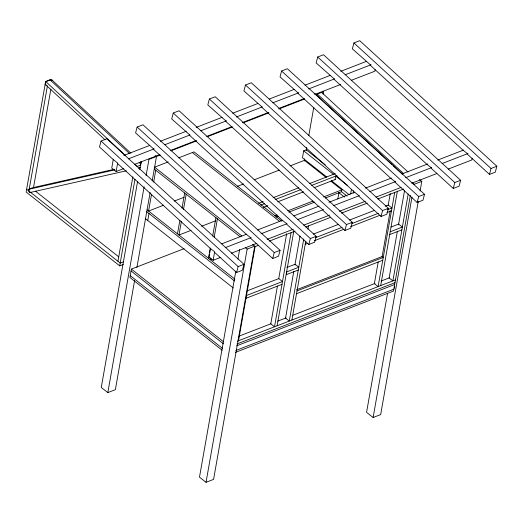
<?xml version="1.0" encoding="UTF-8"?>
<svg xmlns="http://www.w3.org/2000/svg" width="523" height="523" viewBox="0 0 523 523"><rect width="100%" height="100%" fill="white"/><g stroke="black" fill="none" stroke-linecap="round" stroke-linejoin="round"><path stroke-width="0.78" d="M129.606 153.664L49.96 79.81L45.645 81.483L26.15 192.046L119.702 265.861L123.297 264.468M28.889 191.019L47.397 86.066L45.148 84.295L45.854 81.68L50.169 80.006M33.485 187.744L50.862 89.204M214.541 252.315L236.592 272.503L242.411 270.241L243.96 264.318L106.849 138.778L101.031 141.033L99.481 146.963L113.243 159.567L111.745 168.079L116.139 171.544L123.748 168.596M116.139 171.544L117.642 163.032L113.243 159.567M117.95 261.291L132.842 176.833M119.702 265.861L134.947 179.409M137.575 181.546L101.272 387.438L107.823 392.603L115.367 389.674L134.653 280.302M139.706 169.485L141.125 161.444M107.823 392.603L144.126 186.718M146.113 175.46L148.95 159.371L160.293 154.971M184.116 248.641L131.397 269.09L129.92 277.484L222.19 350.279M136.921 267.43L150.14 192.464M152.154 181.05L156.495 156.442L155.305 155.508M151.533 194.236L148.571 211.044L163.666 205.186M153.651 182.226L155.769 170.223M147.754 220.497L148.99 213.495M177.48 233.846L179.879 220.242M181.997 208.239L184.678 193.033M181.376 221.425L178.977 235.03L191.052 230.349M183.495 209.416L186.175 194.216M117.557 163.516L210.226 248.36L208.736 256.826L213.136 260.291L220.745 257.342M208.729 258.499L209.435 254.498M209.716 252.897L210.56 248.098M212.678 236.089L215.921 217.686M210.508 258.081L210.226 259.683L211.73 259.094M214.175 237.272L217.418 218.862M213.136 260.291L214.633 251.779L210.239 248.307M235.788 271.26L199.485 477.146L206.029 482.311L213.58 479.388L254.701 246.156L252.321 244.274M237.913 259.192L239.619 249.543M206.029 482.311L247.157 249.079L254.701 246.156M238.514 340.754L255.113 246.621M277.445 286.022L270.777 323.835L274.516 326.79L291.115 232.657M278.72 278.779L286.663 233.729M325.273 164.823L306.288 149.846L303.7 150.846L302.464 157.841L326.731 176.99M304.321 160.999L304.687 158.9M306.151 150.598L306.72 147.394M308.799 135.581L313.774 107.372M277.105 325.783L293.704 231.65M323.155 94.048L323.58 91.636L316.036 94.565L314.911 93.676M293.776 271.444L285.545 318.108L289.284 321.063L303.758 238.998M294.907 265.011L300.012 236.043M291.873 320.056L305.778 241.208M307.903 229.139L308.472 225.923M335.073 179.585L335.694 176.088L347.782 185.626M337.845 198.949L338.943 192.732M331.072 181.357L341.859 189.862L341.526 191.725L325.273 198.034M350.639 194.079L351.463 189.418M353.228 193.079L353.64 190.745M375.128 69.651L374.854 71.2L351.266 80.346M378.201 261.931L374.37 283.656L378.109 286.611L394.708 192.477M388.131 205.611L390.256 193.543M390.21 210.723L382.13 256.571L296.646 289.722M380.698 285.604L397.297 191.47M397.369 231.264L389.138 277.929L392.878 280.877L408.202 193.987M398.5 224.825L404.599 190.228M387.556 293.305L366.571 412.333L373.121 417.498L380.666 414.576L418.243 201.447M410.365 195.399L393.492 291.069L235.474 352.365M394.388 288.258L394.662 286.709M373.121 417.498L411.974 197.138M420.087 190.993L421.793 181.344L419.407 179.461M472.119 158.397L471.851 159.94L448.263 169.092M137.137 127.03L135.594 132.953L153.755 149.029L153.67 149.506L246.34 234.356L250.746 237.775L250.654 238.305L272.699 258.493L278.524 256.237L280.067 250.308L142.962 124.775L137.137 127.03L274.248 252.57L272.699 258.493M173.25 113.02L171.707 118.95L189.869 135.019L189.784 135.496L282.453 220.346L286.859 223.766L286.767 224.302L308.812 244.489L314.637 242.227L316.18 236.304L179.075 110.765L173.25 113.02L310.361 238.56L308.812 244.489M209.363 99.017L207.821 104.94L225.975 121.009L225.89 121.493L318.559 206.343L322.972 209.756L322.881 210.292L344.925 230.48L350.75 228.224L352.293 222.295L215.188 96.755L209.363 99.017L346.474 224.557L344.925 230.48M245.477 85.007L243.927 90.937L262.088 107.006L262.003 107.483L354.672 192.333L359.085 195.752L358.987 196.288L381.038 216.476L386.857 214.214L388.406 208.291L251.295 82.752L245.477 85.007L382.588 210.547L381.038 216.476M281.59 71.004L280.04 76.927L298.202 92.996L298.117 93.48L390.786 178.323L395.198 181.743L395.1 182.279L417.151 202.466L422.97 200.211L424.519 194.281L287.408 68.742L281.59 71.004L418.694 196.537L417.151 202.466M236.592 272.503L238.135 266.573L243.96 264.318M317.703 56.994L316.154 62.917L334.315 78.993L334.23 79.47L426.899 164.32L431.312 167.739L431.214 168.269L453.264 188.457L459.083 186.201L460.632 180.278L323.521 54.738L317.703 56.994L454.807 182.534L453.264 188.457M353.921 42.945L352.371 48.868L370.532 64.944L370.447 65.421L463.117 150.271L467.529 153.69L467.438 154.22L489.482 174.407L495.301 172.152L496.85 166.229L359.739 40.689L353.921 42.945L491.032 168.484L489.482 174.407M52.078 80.078L50.783 80.581L49.94 79.914L51.234 79.411L52.078 80.078L130.9 153.161M29.072 189.104L32.661 187.711L114.485 169.243M123.899 155.436L149.768 145.401M160.424 141.262L186.293 131.227M196.184 127.396L222.059 117.361M232.709 113.23L257.819 103.489M269.234 99.056L294.344 89.322M304.994 85.19L330.105 75.449M340.761 71.318L366.63 61.283M128.292 158.9L154.167 148.865M164.817 144.734L189.927 134.993M200.584 130.861L226.452 120.826M236.344 116.989L262.219 106.954M272.869 102.822L298.744 92.787M308.635 88.949L334.504 78.914M345.16 74.782L371.029 64.747M134.404 164.464L159.515 154.723M170.929 150.297L196.04 140.556M206.69 136.425L231.8 126.684M242.456 122.552L268.325 112.517M278.981 108.385L304.085 98.644M314.741 94.513L340.61 84.478M170.929 150.846L196.759 140.824M207.396 136.699L232.467 126.978M243.103 122.853L268.933 112.831M278.805 109L304.641 98.984M140.831 165.013L137.242 166.406L134.849 164.189M138.948 168.112L140.386 167.556M138.902 168.38L140.341 167.824M168.184 161.908L154.599 167.177L241.744 235.932M178.748 157.815L194.053 151.873L281.838 221.131M174.224 201.087L184.037 197.282M237.442 186.325L243.535 183.959M254.191 179.827L279.315 170.08M289.971 165.948L304.438 160.339L325.999 177.349M258.604 203.349L263.154 201.584M273.026 197.753L298.836 187.744M309.466 183.619L335.276 173.61M201.617 226.25L215.953 220.686M260.846 205.121L264.645 203.65M275.275 199.525L301.085 189.516M311.708 185.39L336.989 175.584M263.265 207.441L267.822 205.67M277.693 201.845L303.503 191.836M314.127 187.711L335.387 179.467M123.788 261.663L120.198 263.062L26.64 189.248M274.863 215.849L277.151 214.96M287.807 210.828L312.931 201.08M323.587 196.949L341.859 189.862M275.935 217.169L278.341 216.234M288.84 212.168L314.885 202.061M221.654 243.881L246.764 234.141M257.414 230.009L282.525 220.275M293.939 215.842L319.05 206.108M328.941 202.27L354.816 192.235M365.466 188.103L391.341 178.068M401.991 173.937L427.86 163.902M437.758 160.064L463.626 150.029M225.289 247.647L251.158 237.612M261.049 233.774L286.924 223.739M297.574 219.608L323.449 209.573M333.341 205.735L359.209 195.7M369.866 191.568L395.734 181.533M405.626 177.696L431.501 167.661M442.151 163.529L468.026 153.494M231.395 253.21L256.819 243.352M267.161 239.338L293.285 229.211M303.686 225.171L329.555 215.136M339.447 211.299L365.459 201.211M375.972 197.132L401.161 187.365M411.738 183.259L436.849 173.518M421.793 181.344L414.242 184.266L412.457 182.86M254.806 246.738L258.604 245.267M269.24 241.142L295.07 231.12M305.707 226.995L330.778 217.274M341.414 213.149L367.244 203.127M377.881 199.001L403.71 188.986M313.336 234.108L338.303 224.419M349.652 220.02L374.612 210.338M385.203 206.232L388.229 205.055L391.969 208.01L387.432 209.769M274.248 252.57L280.067 250.308M310.361 238.56L316.18 236.304M346.474 224.557L352.293 222.295M382.588 210.547L388.406 208.291M418.694 196.537L424.519 194.281M454.807 182.534L460.632 180.278M491.032 168.484L496.85 166.229M315.565 237.645L342.042 227.374M351.881 223.563L378.358 213.292M305.242 244.254L307.511 243.378M314.316 240.737L343.82 229.29M350.626 226.655L380.129 215.208M386.942 212.567L391.479 210.808M286.813 267.469L295.037 264.278L298.777 267.227L286.813 271.868L286.323 274.667L298.287 270.025M391.014 227.047L398.631 224.092L402.37 227.047L390.191 231.774M389.7 234.572L401.88 229.845M247.248 290.808L278.752 278.589L282.498 281.544L246.49 295.508M246 298.306L282.002 284.342M297.012 290.906L383.254 257.453L382.006 256.473M296.521 293.704L382.758 260.251M239.024 336.152L270.934 323.776M277.765 321.122L286.127 317.886M292.965 315.232L375.011 283.407M381.09 281.047L389.445 277.805M237.449 341.166L395.466 279.877M236.952 343.971L394.976 282.675M236.625 345.834L394.643 284.538M235.801 350.495L393.826 289.206M114.942 169.844L28.353 189.378L29.425 192.66L126.344 170.792M303.7 150.846L333.445 174.316M331.203 180.52L349.089 194.628M341.31 191.555L347.082 196.112M338.721 192.556L344.494 197.112M192.327 152.546L279.478 221.301M154.272 169.047L240.135 236.788M245.372 247.673L247.157 249.079M147.074 209.86L234.86 279.119M146.747 211.723L234.533 280.988M145.512 218.725L233.297 287.983M35.44 191.117L118.741 256.839M131.397 269.09L223.674 341.885M131.07 270.953L223.341 343.755M130.247 275.621L222.517 348.416M101.031 141.033L238.135 266.573M321.632 92.408L408.058 172.054M317.33 94.062L403.749 173.728M316.036 94.565L392.119 164.738M393.316 165.843L402.305 174.126M140.458 162.019L141.648 163.124M139.164 162.516L140.955 164.183M45.645 81.483L125.291 155.331M45.148 84.295L105.018 139.798"/></g></svg>
